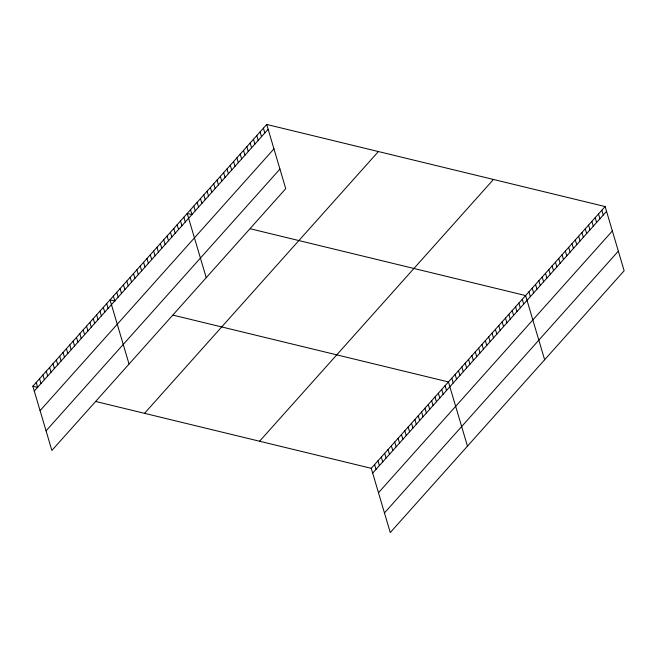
<?xml version="1.0" encoding="UTF-8"?>
<svg xmlns="http://www.w3.org/2000/svg" width="657" height="657" viewBox="0 0 657 657"><rect width="100%" height="100%" fill="white"/><g stroke="black" fill="none" stroke-linecap="round" stroke-linejoin="round"><path stroke-width="0.99" d="M266.726 124.46L285.746 188.674L51.87 450.447L32.85 386.242L266.726 124.46L605.13 206.553L624.15 270.758L390.274 532.54L371.254 468.326L605.13 206.553M34.271 391.038L268.146 129.257M40.077 410.641L273.953 148.868M46.064 430.844L279.939 169.063M144.524 413.327L378.399 151.553M259.581 441.241L493.456 179.46M372.675 473.122L606.551 211.349M378.481 492.725L612.357 230.952M384.468 512.928L618.344 251.155M192.066 214.65L187.204 213.468L206.224 277.673M250.325 228.784L525.616 295.56L544.637 359.765M114.885 301.029L110.031 299.855L129.051 364.06M173.152 315.163L448.435 381.939L467.456 446.152M32.85 386.242L37.704 387.416M95.971 401.55L371.254 468.326M601.82 210.256L603.241 215.053M598.502 213.968L599.923 218.765M595.193 217.681L596.613 222.468M591.875 221.384L593.296 226.18M588.565 225.096L589.986 229.884M585.256 228.8L586.668 233.596M581.938 232.512L583.359 237.308M578.628 236.216L580.049 241.012M575.31 239.928L576.731 244.724M572.001 243.64L573.421 248.428M568.683 247.344L570.104 252.14M565.373 251.056L566.794 255.844M562.055 254.76L563.476 259.556M558.746 258.472L560.166 263.268M555.436 262.176L556.857 266.972M552.118 265.888L553.539 270.684M548.809 269.6L550.229 274.388M545.491 273.304L546.911 278.1M542.181 277.016L543.602 281.804M538.863 280.72L540.284 285.516M535.554 284.432L536.974 289.228M532.244 288.136L533.656 292.932M528.926 291.848L530.347 296.644M522.258 299.313L523.678 304.109M518.899 303.066L520.319 307.862M515.548 306.827L516.969 311.615M512.189 310.58L513.61 315.376M508.838 314.333L510.259 319.13M505.479 318.095L506.9 322.883M502.129 321.848L503.541 326.644M498.77 325.601L500.191 330.397M495.411 329.362L496.832 334.15M492.06 333.115L493.481 337.912M488.701 336.869L490.122 341.665M485.351 340.63L486.763 345.418M481.992 344.383L483.412 349.179M478.633 348.136L480.053 352.932M475.282 351.897L476.703 356.685M471.923 355.651L473.344 360.447M468.572 359.404L469.985 364.2M465.213 363.165L466.634 367.953M461.855 366.918L463.275 371.714M458.504 370.671L459.925 375.467M455.145 374.433L456.566 379.229M451.794 378.186L453.207 382.982M445.076 385.7L446.497 390.496M441.726 389.453L443.147 394.249M438.367 393.215L439.788 398.002M435.016 396.968L436.429 401.764M431.657 400.721L433.078 405.517M428.298 404.482L429.719 409.27M424.948 408.235L426.368 413.031M421.589 411.988L423.009 416.784M418.238 415.75L419.659 420.537M414.879 419.503L416.3 424.299M411.52 423.256L412.941 428.052M408.169 427.017L409.59 431.805M404.811 430.77L406.231 435.566M401.46 434.523L402.881 439.319M398.101 438.285L399.522 443.073M394.742 442.038L396.163 446.834M391.391 445.791L392.812 450.587M388.032 449.552L389.453 454.34M384.682 453.305L386.102 458.101M381.323 457.058L382.744 461.855M377.964 460.82L379.385 465.608M374.613 464.573L376.034 469.369M263.408 128.172L264.828 132.969M260.098 131.885L261.519 136.672M256.788 135.588L258.201 140.384M253.471 139.3L254.891 144.088M250.161 143.004L251.582 147.8M246.843 146.716L248.264 151.512M243.533 150.42L244.954 155.216M240.216 154.132L241.636 158.928M236.906 157.844L238.327 162.632M233.596 161.548L235.009 166.344M230.278 165.26L231.699 170.048M226.969 168.964L228.39 173.76M223.651 172.676L225.072 177.472M220.341 176.38L221.762 181.176M217.024 180.092L218.444 184.888M213.714 183.804L215.135 188.592M210.396 187.508L211.817 192.304M207.086 191.22L208.507 196.008M203.777 194.924L205.198 199.72M200.459 198.636L201.88 203.432M197.149 202.34L198.57 207.136M193.831 206.052L195.252 210.848M190.522 209.764L191.943 214.552M183.853 217.221L185.274 222.017M180.494 220.982L181.915 225.778M177.144 224.735L178.564 229.531M173.785 228.496L175.205 233.284M170.426 232.25L171.847 237.046M167.075 236.003L168.496 240.799M163.716 239.764L165.137 244.552M160.365 243.517L161.786 248.313M157.007 247.27L158.427 252.066M153.648 251.031L155.068 255.819M150.297 254.785L151.718 259.581M146.938 258.538L148.359 263.334M143.587 262.299L145.008 267.087M140.228 266.052L141.649 270.848M136.87 269.805L138.29 274.601M133.519 273.567L134.94 278.354M130.16 277.32L131.581 282.116M126.809 281.073L128.23 285.869M123.45 284.834L124.871 289.622M120.091 288.587L121.512 293.383M116.741 292.34L118.161 297.136M113.382 296.102L114.803 300.89M106.672 303.608L108.093 308.404M103.321 307.369L104.734 312.157M99.963 311.122L101.383 315.918M96.604 314.875L98.024 319.672M93.253 318.637L94.674 323.425M89.894 322.39L91.315 327.186M86.543 326.143L87.956 330.939M83.184 329.904L84.605 334.7M79.826 333.657L81.246 338.454M76.475 337.419L77.896 342.207M73.116 341.172L74.537 345.968M69.765 344.925L71.178 349.721M66.406 348.686L67.827 353.474M63.047 352.439L64.468 357.236M59.697 356.193L61.117 360.989M56.338 359.954L57.759 364.742M52.987 363.707L54.4 368.503M49.628 367.46L51.049 372.256M46.269 371.221L47.69 376.009M42.919 374.975L44.339 379.771M39.56 378.728L40.98 383.524M36.209 382.489L37.621 387.277"/></g></svg>
